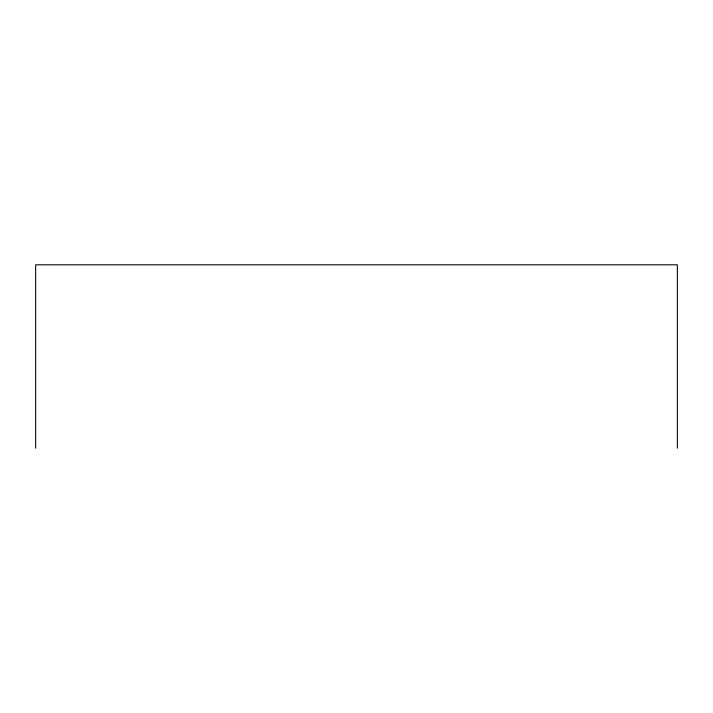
<?xml version="1.0" encoding="UTF-8"?>
<svg xmlns="http://www.w3.org/2000/svg" width="713" height="713" viewBox="0 0 713 713"><rect width="100%" height="100%" fill="white"/><g stroke="black" fill="none" stroke-linecap="round" stroke-linejoin="round"><path stroke-width="1.07" d="M677.35 448.192L677.35 264.808L35.65 264.808L35.65 448.192"/></g></svg>
